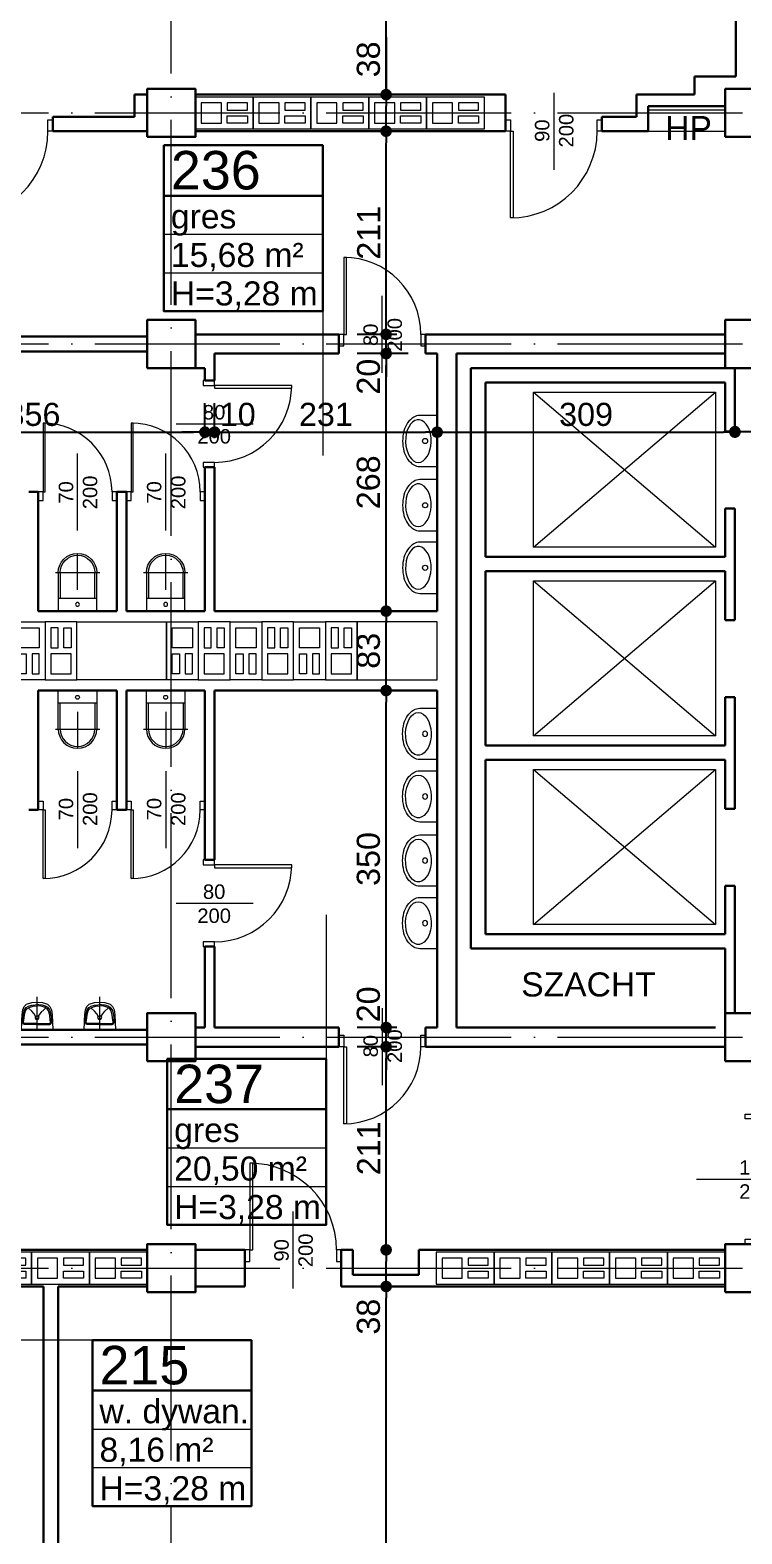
# Model space of a CAD drawing. Header units: millimetres. Extents: x 54 to 8480, y -22812 to 17434.
# Drawn here: x 3286 to 4025, y -3337 to -1775 of the extents above; entities that cross this region are included whole.
import ezdxf

# ---------------------------------------------------------------- set-up
doc = ezdxf.new("R2010")
doc.units = ezdxf.units.MM
doc.linetypes.add('ACAD_ISO04W100', pattern=[30, 24, -3, 0, -3])
doc.linetypes.add('HIDDEN', pattern=[9.525, 6.35, -3.175])
for name, color, linetype, lineweight in [('000_armatura', 7, 'Continuous', 0), ('osie', 132, 'ACAD_ISO04W100', 0), ('PLATFORMA', 7, 'Continuous', 0), ('STOLARKA', 97, 'Continuous', 0), ('tabelki', 151, 'Continuous', 0), ('wymiary', 150, 'Continuous', 0)]:
    doc.layers.add(name, color=color, linetype=linetype, lineweight=lineweight)
doc.layers.add('TABELKI PO UWAGACH', color=5, linetype='Continuous')
doc.styles.get("Standard").update_dxf_attribs({"font": 'arial.ttf'})
doc.dimstyles.new('ISO-25', dxfattribs={"dimtxt": 24, "dimasz": 12, "dimexe": 30, "dimexo": 30, "dimgap": 6, "dimtad": 1, "dimdec": 0, "dimtxsty": 'Standard', "dimblk": 'DOT', "dimcen": 2.5, "dimadec": 0, "dimazin": 0, "dimtfac": 1, "dimtdec": 0, "dimtmove": 0, "dimatfit": 3, "dimldrblk": 'DOT', "dimfxl": 1, "dimarcsym": 0})

# ---------------------------------------------------------------- blocks, each defined once
blk = doc.blocks.new('A$C13771EA7')
at = {"color": 132, "linetype": 'ACAD_ISO04W100', "lineweight": 0, "ltscale": 8}
for p, q in [((1831, -2874), (1831, 166)), ((-169, -754), (4311, -754)), ((-169, -994), (3231, -994)), ((-169, -1714), (3231, -1714)), ((-169, -1954), (4311, -1954))]:
    blk.add_line(p, q, dxfattribs=at)
blk = doc.blocks.new('A$C20DA20AD')
at = {"layer": 'STOLARKA', "lineweight": 0}
blk.add_line((45, -40), (45, 40), dxfattribs=at)
for points in [[(5, 0), (8, 0), (8, 80), (5, 80)], [(0, -12), (5, -12), (5, 0), (0, 0)], [(85, -12), (90, -12), (90, 0), (85, 0)]]:
    blk.add_lwpolyline(points, close=True, dxfattribs=at)
blk.add_arc((5, 0), 80, 0, 90, dxfattribs=at)
at = {"layer": 'STOLARKA', "lineweight": 0, "insert": (25.4, -37.7), "char_height": 15, "width": 74.399, "attachment_point": 1, "rotation": 90}
blk.add_mtext('\\pxqc;80\\P200', dxfattribs=at)
blk = doc.blocks.new('A$C4A7D7A23')
at = {"layer": 'STOLARKA', "lineweight": 0}
blk.add_line((-67.5, 62.5), (-67.5, -62.5), dxfattribs=at)
for points in [[(-130, 12), (-135, 12), (-135, 0), (-130, 0)], [(-127, 0), (-130, 0), (-130, -35), (-127, -35)], [(-5, 0), (-8, 0), (-8, -90), (-5, -90)], [(0, 12), (-5, 12), (-5, 0), (0, 0)]]:
    blk.add_lwpolyline(points, close=True, dxfattribs=at)
for centre, radius, start, end in [((-130, 0), 35, 270, 0), ((-5, 0), 90, 180, 270)]:
    blk.add_arc(centre, radius, start, end, dxfattribs=at)
blk = doc.blocks.new('A$C72E16341')
at = {"layer": 'STOLARKA', "lineweight": 0}
blk.add_line((40.8, -40), (40.8, 40), dxfattribs=at)
for points in [[(5, 0), (7, 0), (7, 71.5), (5, 71.5)], [(0, -9), (5, -9), (5, 0), (0, 0)], [(76.5, -9), (81.5, -9), (81.5, 0), (76.5, 0)]]:
    blk.add_lwpolyline(points, close=True, dxfattribs=at)
blk.add_arc((5, 0), 71.5, 0, 90, dxfattribs=at)
at = {"layer": 'STOLARKA', "lineweight": 0, "insert": (21.2, -37.7), "char_height": 15, "width": 74.399, "attachment_point": 1, "rotation": 90}
blk.add_mtext('\\pxqc;70\\P200', dxfattribs=at)
blk = doc.blocks.new('A$C326D3F87')
at = {"layer": 'STOLARKA', "lineweight": 0}
blk.add_line((50, -40), (50, 40), dxfattribs=at)
for points in [[(5, 0), (8, 0), (8, 90), (5, 90)], [(0, -12), (5, -12), (5, 0), (0, 0)], [(95, -12), (100, -12), (100, 0), (95, 0)]]:
    blk.add_lwpolyline(points, close=True, dxfattribs=at)
blk.add_arc((5, 0), 90, 0, 90, dxfattribs=at)
at = {"layer": 'STOLARKA', "lineweight": 0, "insert": (30.4, -37.7), "char_height": 15, "width": 74.399, "attachment_point": 1, "rotation": 90}
blk.add_mtext('\\pxqc;90\\P200', dxfattribs=at)
blk = doc.blocks.new('A$C1D836454')
at = {"color": 82, "lineweight": 0}
for points in [[(0, -16.5), (60, -16.5), (60, 16.5), (0, 16.5)], [(6, -10.5), (27, -10.5), (27, 10.5), (6, 10.5)], [(33, 3), (54, 3), (54, 10.5), (33, 10.5)], [(33, -3), (54, -3), (54, -10.5), (33, -10.5)]]:
    blk.add_lwpolyline(points, close=True, dxfattribs=at)
blk = doc.blocks.new('_Dot')
at = {"color": 0, "linetype": 'ByBlock', "lineweight": -2}
blk.add_line((-0.5, 0), (-1, 0), dxfattribs=at)
at = {"color": 0, "linetype": 'ByBlock', "lineweight": 0, "const_width": 0.5}
blk.add_lwpolyline([(-0.25, 0, 1), (0.25, 0, 1)], format="xyb", close=True, dxfattribs=at)
blk = doc.blocks.new('*D517')
at = {"layer": 'Defpoints', "color": 0, "linetype": 'Continuous', "lineweight": 0}
for p in [(3655.6, -3080.3), (3675.6, -3080.3), (3675.6, -3775.3)]:
    blk.add_point(p, dxfattribs=at)
at = {"layer": 'wymiary', "color": 0, "linetype": 'Continuous', "lineweight": -2}
for p, q in [((3645.6, -3080.3), (3625.6, -3080.3)), ((3655.6, -3763.3), (3655.6, -3092.3)), ((3645.6, -3775.3), (3625.6, -3775.3))]:
    blk.add_line(p, q, dxfattribs=at)
at = {"layer": 'wymiary', "color": 0, "linetype": 'Continuous', "lineweight": -2, "xscale": 12, "yscale": 12, "zscale": 12}
for p, rotation in [((3655.6, -3080.3), 90), ((3655.6, -3775.3), 270)]:
    blk.add_blockref('_Dot', p, dxfattribs=dict(at, rotation=rotation))
at = {"layer": 'wymiary', "color": 0, "linetype": 'Continuous', "lineweight": 0, "insert": (3637.3, -3427.8), "char_height": 24, "attachment_point": 5, "rotation": 90}
blk.add_mtext('695', dxfattribs=at)
blk = doc.blocks.new('*D516')
at = {"layer": 'Defpoints', "color": 0, "linetype": 'Continuous', "lineweight": 0}
for p in [(3655.6, -3042.3), (3655.6, -3042.3), (3675.6, -3080.3)]:
    blk.add_point(p, dxfattribs=at)
at = {"layer": 'wymiary', "color": 0, "linetype": 'Continuous', "lineweight": -2}
for p, q in [((3655.6, -3068.3), (3655.6, -3054.3)), ((3645.6, -3080.3), (3625.6, -3080.3))]:
    blk.add_line(p, q, dxfattribs=at)
at = {"layer": 'wymiary', "color": 0, "linetype": 'Continuous', "lineweight": -2, "xscale": 12, "yscale": 12, "zscale": 12}
for p, rotation in [((3655.6, -3042.3), 90), ((3655.6, -3080.3), 270)]:
    blk.add_blockref('_Dot', p, dxfattribs=dict(at, rotation=rotation))
at = {"layer": 'wymiary', "color": 0, "linetype": 'Continuous', "lineweight": 0, "insert": (3637.3, -3111.7), "char_height": 24, "attachment_point": 5, "rotation": 90}
blk.add_mtext('38', dxfattribs=at)
blk = doc.blocks.new('*D518')
at = {"layer": 'Defpoints', "color": 0, "linetype": 'Continuous', "lineweight": 0}
for p in [(3655.6, -2831.3), (3696.6, -2831.3), (3655.6, -3042.3)]:
    blk.add_point(p, dxfattribs=at)
at = {"layer": 'wymiary', "color": 0, "linetype": 'Continuous', "lineweight": -2}
for p, q in [((3666.6, -2831.3), (3625.6, -2831.3)), ((3655.6, -3030.3), (3655.6, -2843.3))]:
    blk.add_line(p, q, dxfattribs=at)
at = {"layer": 'wymiary', "color": 0, "linetype": 'Continuous', "lineweight": -2, "xscale": 12, "yscale": 12, "zscale": 12}
for p, rotation in [((3655.6, -2831.3), 90), ((3655.6, -3042.3), 270)]:
    blk.add_blockref('_Dot', p, dxfattribs=dict(at, rotation=rotation))
at = {"layer": 'wymiary', "color": 0, "linetype": 'Continuous', "lineweight": 0, "insert": (3637.5, -2936.8), "char_height": 24, "attachment_point": 5, "rotation": 90}
blk.add_mtext('211', dxfattribs=at)
blk = doc.blocks.new('*D519')
at = {"layer": 'Defpoints', "color": 0, "linetype": 'Continuous', "lineweight": 0}
for p in [(3655.6, -2811.3), (3696.6, -2811.3), (3696.6, -2831.3)]:
    blk.add_point(p, dxfattribs=at)
at = {"layer": 'wymiary', "color": 0, "linetype": 'Continuous', "lineweight": -2}
for p, q in [((3655.6, -2799.3), (3655.6, -2787.3)), ((3666.6, -2811.3), (3625.6, -2811.3)), ((3655.6, -2831.3), (3655.6, -2811.3)), ((3666.6, -2831.3), (3625.6, -2831.3)), ((3655.6, -2843.3), (3655.6, -2855.3))]:
    blk.add_line(p, q, dxfattribs=at)
at = {"layer": 'wymiary', "color": 0, "linetype": 'Continuous', "lineweight": -2, "xscale": 12, "yscale": 12, "zscale": 12}
for p, rotation in [((3655.6, -2811.3), 270), ((3655.6, -2831.3), 90)]:
    blk.add_blockref('_Dot', p, dxfattribs=dict(at, rotation=rotation))
at = {"layer": 'wymiary', "color": 0, "linetype": 'Continuous', "lineweight": 0, "insert": (3637.3, -2787.3), "char_height": 24, "attachment_point": 5, "rotation": 90}
blk.add_mtext('20', dxfattribs=at)
blk = doc.blocks.new('*D520')
at = {"layer": 'Defpoints', "color": 0, "linetype": 'Continuous', "lineweight": 0}
for p in [(3655.6, -2461.3), (3708.6, -2461.3), (3696.6, -2811.3)]:
    blk.add_point(p, dxfattribs=at)
at = {"layer": 'wymiary', "color": 0, "linetype": 'Continuous', "lineweight": -2}
for p, q in [((3678.6, -2461.3), (3625.6, -2461.3)), ((3655.6, -2799.3), (3655.6, -2473.3)), ((3666.6, -2811.3), (3625.6, -2811.3))]:
    blk.add_line(p, q, dxfattribs=at)
at = {"layer": 'wymiary', "color": 0, "linetype": 'Continuous', "lineweight": -2, "xscale": 12, "yscale": 12, "zscale": 12}
for p, rotation in [((3655.6, -2461.3), 90), ((3655.6, -2811.3), 270)]:
    blk.add_blockref('_Dot', p, dxfattribs=dict(at, rotation=rotation))
at = {"layer": 'wymiary', "color": 0, "linetype": 'Continuous', "lineweight": 0, "insert": (3637.3, -2636.3), "char_height": 24, "attachment_point": 5, "rotation": 90}
blk.add_mtext('350', dxfattribs=at)
blk = doc.blocks.new('*D521')
at = {"layer": 'Defpoints', "color": 0, "linetype": 'Continuous', "lineweight": 0}
for p in [(3655.6, -2378.8), (3708.6, -2378.8), (3708.6, -2461.3)]:
    blk.add_point(p, dxfattribs=at)
at = {"layer": 'wymiary', "color": 0, "linetype": 'Continuous', "lineweight": -2}
for p, q in [((3678.6, -2378.8), (3625.6, -2378.8)), ((3655.6, -2449.3), (3655.6, -2390.8)), ((3678.6, -2461.3), (3625.6, -2461.3))]:
    blk.add_line(p, q, dxfattribs=at)
at = {"layer": 'wymiary', "color": 0, "linetype": 'Continuous', "lineweight": -2, "xscale": 12, "yscale": 12, "zscale": 12}
for p, rotation in [((3655.6, -2378.8), 90), ((3655.6, -2461.3), 270)]:
    blk.add_blockref('_Dot', p, dxfattribs=dict(at, rotation=rotation))
at = {"layer": 'wymiary', "color": 0, "linetype": 'Continuous', "lineweight": 0, "insert": (3637.3, -2420), "char_height": 24, "attachment_point": 5, "rotation": 90}
blk.add_mtext('83', dxfattribs=at)
blk = doc.blocks.new('*D522')
at = {"layer": 'Defpoints', "color": 0, "linetype": 'Continuous', "lineweight": 0}
for p in [(3655.6, -2111.3), (3708.6, -2111.3), (3708.6, -2378.8)]:
    blk.add_point(p, dxfattribs=at)
at = {"layer": 'wymiary', "color": 0, "linetype": 'Continuous', "lineweight": -2}
for p, q in [((3678.6, -2111.3), (3625.6, -2111.3)), ((3655.6, -2366.8), (3655.6, -2123.3)), ((3678.6, -2378.8), (3625.6, -2378.8))]:
    blk.add_line(p, q, dxfattribs=at)
at = {"layer": 'wymiary', "color": 0, "linetype": 'Continuous', "lineweight": -2, "xscale": 12, "yscale": 12, "zscale": 12}
for p, rotation in [((3655.6, -2111.3), 90), ((3655.6, -2378.8), 270)]:
    blk.add_blockref('_Dot', p, dxfattribs=dict(at, rotation=rotation))
at = {"layer": 'wymiary', "color": 0, "linetype": 'Continuous', "lineweight": 0, "insert": (3637.3, -2245), "char_height": 24, "attachment_point": 5, "rotation": 90}
blk.add_mtext('268', dxfattribs=at)
blk = doc.blocks.new('*D523')
at = {"layer": 'Defpoints', "color": 0, "linetype": 'Continuous', "lineweight": 0}
for p in [(3655.6, -2091.3), (3696.6, -2091.3), (3708.6, -2111.3)]:
    blk.add_point(p, dxfattribs=at)
at = {"layer": 'wymiary', "color": 0, "linetype": 'Continuous', "lineweight": -2}
for p, q in [((3655.6, -2079.3), (3655.6, -2067.3)), ((3666.6, -2091.3), (3625.6, -2091.3)), ((3655.6, -2111.3), (3655.6, -2091.3)), ((3678.6, -2111.3), (3625.6, -2111.3)), ((3655.6, -2123.3), (3655.6, -2135.3))]:
    blk.add_line(p, q, dxfattribs=at)
at = {"layer": 'wymiary', "color": 0, "linetype": 'Continuous', "lineweight": -2, "xscale": 12, "yscale": 12, "zscale": 12}
for p, rotation in [((3655.6, -2091.3), 270), ((3655.6, -2111.3), 90)]:
    blk.add_blockref('_Dot', p, dxfattribs=dict(at, rotation=rotation))
at = {"layer": 'wymiary', "color": 0, "linetype": 'Continuous', "lineweight": 0, "insert": (3637.3, -2135.3), "char_height": 24, "attachment_point": 5, "rotation": 90}
blk.add_mtext('20', dxfattribs=at)
blk = doc.blocks.new('*D524')
at = {"layer": 'Defpoints', "color": 0, "linetype": 'Continuous', "lineweight": 0}
for p in [(3655.6, -1880.3), (3655.6, -1880.3), (3696.6, -2091.3)]:
    blk.add_point(p, dxfattribs=at)
at = {"layer": 'wymiary', "color": 0, "linetype": 'Continuous', "lineweight": -2}
for p, q in [((3655.6, -2079.3), (3655.6, -1892.3)), ((3666.6, -2091.3), (3625.6, -2091.3))]:
    blk.add_line(p, q, dxfattribs=at)
at = {"layer": 'wymiary', "color": 0, "linetype": 'Continuous', "lineweight": -2, "xscale": 12, "yscale": 12, "zscale": 12}
for p, rotation in [((3655.6, -1880.3), 90), ((3655.6, -2091.3), 270)]:
    blk.add_blockref('_Dot', p, dxfattribs=dict(at, rotation=rotation))
at = {"layer": 'wymiary', "color": 0, "linetype": 'Continuous', "lineweight": 0, "insert": (3637.5, -1985.8), "char_height": 24, "attachment_point": 5, "rotation": 90}
blk.add_mtext('211', dxfattribs=at)
blk = doc.blocks.new('*D525')
at = {"layer": 'Defpoints', "color": 0, "linetype": 'Continuous', "lineweight": 0}
for p in [(3655.6, -1842.3), (3655.6, -1842.3), (3655.6, -1880.3)]:
    blk.add_point(p, dxfattribs=at)
at = {"layer": 'wymiary', "color": 0, "linetype": 'Continuous', "lineweight": -2}
for p, q in [((3655.6, -1782.5), (3655.6, -1842.3)), ((3655.6, -1868.3), (3655.6, -1854.3))]:
    blk.add_line(p, q, dxfattribs=at)
at = {"layer": 'wymiary', "color": 0, "linetype": 'Continuous', "lineweight": -2, "xscale": 12, "yscale": 12, "zscale": 12}
for p, rotation in [((3655.6, -1842.3), 90), ((3655.6, -1880.3), 270)]:
    blk.add_blockref('_Dot', p, dxfattribs=dict(at, rotation=rotation))
at = {"layer": 'wymiary', "color": 0, "linetype": 'Continuous', "lineweight": 0, "insert": (3637.3, -1805.7), "char_height": 24, "attachment_point": 5, "rotation": 90}
blk.add_mtext('38', dxfattribs=at)
blk = doc.blocks.new('*D526')
at = {"layer": 'Defpoints', "color": 0, "linetype": 'Continuous', "lineweight": 0}
for p in [(3655.6, -1147.3), (3675.6, -1147.3), (3655.6, -1842.3)]:
    blk.add_point(p, dxfattribs=at)
at = {"layer": 'wymiary', "color": 0, "linetype": 'Continuous', "lineweight": -2}
for p, q in [((3645.6, -1147.3), (3625.6, -1147.3)), ((3655.6, -1830.3), (3655.6, -1159.3))]:
    blk.add_line(p, q, dxfattribs=at)
at = {"layer": 'wymiary', "color": 0, "linetype": 'Continuous', "lineweight": -2, "xscale": 12, "yscale": 12, "zscale": 12}
for p, rotation in [((3655.6, -1147.3), 90), ((3655.6, -1842.3), 270)]:
    blk.add_blockref('_Dot', p, dxfattribs=dict(at, rotation=rotation))
at = {"layer": 'wymiary', "color": 0, "linetype": 'Continuous', "lineweight": 0, "insert": (3637.3, -1494.8), "char_height": 24, "attachment_point": 5, "rotation": 90}
blk.add_mtext('695', dxfattribs=at)
blk = doc.blocks.new('*D598')
at = {"layer": 'Defpoints', "color": 0, "linetype": 'Continuous', "lineweight": 0}
for p in [(3111.6, -2192.9), (3467.6, -2192.9), (3467.6, -2229.3)]:
    blk.add_point(p, dxfattribs=at)
at = {"layer": 'wymiary', "color": 0, "linetype": 'Continuous', "lineweight": -2}
for p, q in [((3467.6, -2199.3), (3467.6, -2162.9)), ((3123.6, -2192.9), (3455.6, -2192.9))]:
    blk.add_line(p, q, dxfattribs=at)
at = {"layer": 'wymiary', "color": 0, "linetype": 'Continuous', "lineweight": -2, "xscale": 12, "yscale": 12, "zscale": 12, "rotation": 180}
blk.add_blockref('_Dot', (3111.6, -2192.9), dxfattribs=at)
at = {"layer": 'wymiary', "color": 0, "linetype": 'Continuous', "lineweight": -2, "xscale": 12, "yscale": 12, "zscale": 12}
blk.add_blockref('_Dot', (3467.6, -2192.9), dxfattribs=at)
at = {"layer": 'wymiary', "color": 0, "linetype": 'Continuous', "lineweight": 0, "insert": (3289.6, -2174.6), "char_height": 24, "attachment_point": 5}
blk.add_mtext('356', dxfattribs=at)
blk = doc.blocks.new('*D599')
at = {"layer": 'Defpoints', "color": 0, "linetype": 'Continuous', "lineweight": 0}
for p in [(3477.6, -2192.9), (3467.6, -2229.3), (3477.6, -2229.3)]:
    blk.add_point(p, dxfattribs=at)
at = {"layer": 'wymiary', "color": 0, "linetype": 'Continuous', "lineweight": -2}
for p, q in [((3467.6, -2199.3), (3467.6, -2162.9)), ((3477.6, -2199.3), (3477.6, -2162.9)), ((3455.6, -2192.9), (3443.6, -2192.9)), ((3467.6, -2192.9), (3477.6, -2192.9)), ((3489.6, -2192.9), (3501.6, -2192.9))]:
    blk.add_line(p, q, dxfattribs=at)
at = {"layer": 'wymiary', "color": 0, "linetype": 'Continuous', "lineweight": -2, "xscale": 12, "yscale": 12, "zscale": 12}
blk.add_blockref('_Dot', (3467.6, -2192.9), dxfattribs=at)
at = {"layer": 'wymiary', "color": 0, "linetype": 'Continuous', "lineweight": -2, "xscale": 12, "yscale": 12, "zscale": 12, "rotation": 180}
blk.add_blockref('_Dot', (3477.6, -2192.9), dxfattribs=at)
at = {"layer": 'wymiary', "color": 0, "linetype": 'Continuous', "lineweight": 0, "insert": (3501.6, -2174.6), "char_height": 24, "attachment_point": 5}
blk.add_mtext('10', dxfattribs=at)
blk = doc.blocks.new('*D600')
at = {"layer": 'Defpoints', "color": 0, "linetype": 'Continuous', "lineweight": 0}
for p in [(3708.6, -2192.9), (3708.6, -2192.9), (3477.6, -2229.3)]:
    blk.add_point(p, dxfattribs=at)
at = {"layer": 'wymiary', "color": 0, "linetype": 'Continuous', "lineweight": -2}
for p, q in [((3477.6, -2199.3), (3477.6, -2162.9)), ((3489.6, -2192.9), (3696.6, -2192.9))]:
    blk.add_line(p, q, dxfattribs=at)
at = {"layer": 'wymiary', "color": 0, "linetype": 'Continuous', "lineweight": -2, "xscale": 12, "yscale": 12, "zscale": 12, "rotation": 180}
blk.add_blockref('_Dot', (3477.6, -2192.9), dxfattribs=at)
at = {"layer": 'wymiary', "color": 0, "linetype": 'Continuous', "lineweight": -2, "xscale": 12, "yscale": 12, "zscale": 12}
blk.add_blockref('_Dot', (3708.6, -2192.9), dxfattribs=at)
at = {"layer": 'wymiary', "color": 0, "linetype": 'Continuous', "lineweight": 0, "insert": (3593.1, -2174.6), "char_height": 24, "attachment_point": 5}
blk.add_mtext('231', dxfattribs=at)
blk = doc.blocks.new('*D601')
at = {"layer": 'Defpoints', "color": 0, "linetype": 'Continuous', "lineweight": 0}
for p in [(3708.6, -2192.9), (4017.6, -2192.9), (4017.6, -2192.9)]:
    blk.add_point(p, dxfattribs=at)
at = {"layer": 'wymiary', "color": 0, "linetype": 'Continuous', "lineweight": -2}
blk.add_line((3720.6, -2192.9), (4005.6, -2192.9), dxfattribs=at)
at = {"layer": 'wymiary', "color": 0, "linetype": 'Continuous', "lineweight": -2, "xscale": 12, "yscale": 12, "zscale": 12, "rotation": 180}
blk.add_blockref('_Dot', (3708.6, -2192.9), dxfattribs=at)
at = {"layer": 'wymiary', "color": 0, "linetype": 'Continuous', "lineweight": -2, "xscale": 12, "yscale": 12, "zscale": 12}
blk.add_blockref('_Dot', (4017.6, -2192.9), dxfattribs=at)
at = {"layer": 'wymiary', "color": 0, "linetype": 'Continuous', "lineweight": 0, "insert": (3863.1, -2174.6), "char_height": 24, "attachment_point": 5}
blk.add_mtext('309', dxfattribs=at)
blk = doc.blocks.new('*D630')
at = {"layer": 'Defpoints', "color": 0, "linetype": 'Continuous', "lineweight": 0}
for p in [(4017.6, -2192.3), (5087.6, -2192.3), (5087.6, -2192.3)]:
    blk.add_point(p, dxfattribs=at)
at = {"layer": 'wymiary', "color": 0, "linetype": 'Continuous', "lineweight": -2}
blk.add_line((4029.6, -2192.3), (5075.6, -2192.3), dxfattribs=at)
at = {"layer": 'wymiary', "color": 0, "linetype": 'Continuous', "lineweight": -2, "xscale": 12, "yscale": 12, "zscale": 12, "rotation": 180}
blk.add_blockref('_Dot', (4017.6, -2192.3), dxfattribs=at)
at = {"layer": 'wymiary', "color": 0, "linetype": 'Continuous', "lineweight": -2, "xscale": 12, "yscale": 12, "zscale": 12}
blk.add_blockref('_Dot', (5087.6, -2192.3), dxfattribs=at)
at = {"layer": 'wymiary', "color": 0, "linetype": 'Continuous', "lineweight": 0, "insert": (4552.6, -2174), "char_height": 24, "attachment_point": 5}
blk.add_mtext('1070', dxfattribs=at)
blk = doc.blocks.new('A$C098B3351')
for p, q in [((0.009, 0.189), (0.005, 0.162)), ((0.014, 0.211), (0.009, 0.189)), ((0.018, 0.221), (0.014, 0.211)), ((0.014, 0.211), (0.014, 0.188)), ((0.014, 0.188), (0.014, 0.157)), ((0.014, 0.157), (0.021, 0.118)), ((0.023, 0.227), (0.018, 0.221)), ((0.032, 0.23), (0.023, 0.227)), ((0.026, 0.217), (0.023, 0.207)), ((0.023, 0.207), (0.026, 0.187)), ((0.032, 0.221), (0.026, 0.217)), ((0.026, 0.187), (0.032, 0.134)), ((0.163, 0.23), (0.032, 0.23)), ((0.163, 0.221), (0.032, 0.221)), ((0.163, 0.23), (0.293, 0.23)), ((0.163, 0.221), (0.293, 0.221)), ((0.293, 0.23), (0.302, 0.227)), ((0.293, 0.221), (0.299, 0.217)), ((0.299, 0.187), (0.293, 0.134)), ((0.299, 0.217), (0.302, 0.207)), ((0.302, 0.207), (0.299, 0.187)), ((0.302, 0.227), (0.307, 0.221)), ((0.311, 0.157), (0.304, 0.118)), ((0.307, 0.221), (0.311, 0.211)), ((0.311, 0.211), (0.311, 0.188)), ((0.311, 0.211), (0.316, 0.189)), ((0.311, 0.188), (0.311, 0.157)), ((0.316, 0.189), (0.32, 0.162)), ((0.021, 0.118), (0.031, 0.078)), ((0.031, 0.078), (0.049, 0.055)), ((0.032, 0.134), (0.043, 0.089)), ((0.043, 0.089), (0.057, 0.068)), ((0.049, 0.055), (0.074, 0.04)), ((0.057, 0.068), (0.079, 0.053)), ((0.108, 0.093), (0.071, 0.059)), ((0.074, 0.04), (0.107, 0.03)), ((0.079, 0.053), (0.12, 0.04)), ((0.107, 0.03), (0.144, 0.025)), ((0.131, 0.12), (0.109, 0.094)), ((0.12, 0.04), (0.163, 0.038)), ((0.147, 0.144), (0.131, 0.12)), ((0.144, 0.025), (0.163, 0.024)), ((0.147, 0.144), (0.163, 0.144)), ((0.178, 0.144), (0.163, 0.144)), ((0.205, 0.04), (0.163, 0.038)), ((0.181, 0.025), (0.163, 0.024)), ((0.178, 0.144), (0.194, 0.12)), ((0.218, 0.03), (0.181, 0.025)), ((0.194, 0.12), (0.216, 0.094)), ((0.246, 0.053), (0.205, 0.04)), ((0.217, 0.093), (0.254, 0.059)), ((0.251, 0.04), (0.218, 0.03)), ((0.268, 0.068), (0.246, 0.053)), ((0.276, 0.055), (0.251, 0.04)), ((0.282, 0.089), (0.268, 0.068)), ((0.294, 0.078), (0.276, 0.055)), ((0.293, 0.134), (0.282, 0.089)), ((0.304, 0.118), (0.294, 0.078))]:
    blk.add_line(p, q)
at = {"linetype": 'HIDDEN'}
blk.add_line((0.163, 0.285), (0.163, -0.056), dxfattribs=at)
blk.add_lwpolyline([(0, 0.285), (0.325, 0.285), (0.322, 0.207), (0.318, 0.129), (0.311, 0.079), (0.296, 0.045), (0.271, 0.02), (0.217, 0.003), (0.163, 0), (0.108, 0.003), (0.054, 0.02), (0.029, 0.045), (0.014, 0.079), (0.007, 0.129), (0.003, 0.207)], close=True)
for start, end in [(90, 222.641), (317.359, 90), (317.359, 90)]:
    blk.add_arc((0.163, 0.158), 0.0214, start, end)
blk = doc.blocks.new('wc_1')
for p, q in [((20, 22), (20, 60)), ((43, 40), (-3, 40))]:
    blk.add_line(p, q)
for points in [[(40, 40), (40, 0), (0, 0), (0, 40)], [(2, 13), (2, 40)], [(38, 40), (38, 13)]]:
    blk.add_lwpolyline(points)
blk.add_lwpolyline([(0, 0), (0, 13), (40, 13), (40, 0)], close=True)
blk.add_circle((20, 7), 2)
for radius in [20, 18]:
    blk.add_arc((20, 40), radius, 0, 180)
blk = doc.blocks.new('A$C4F134952')
for p, q in [((0, 26.6), (-18, 26.6)), ((0, -26.6), (0, 26.6)), ((-18, -26.6), (0, -26.6))]:
    blk.add_line(p, q)
blk.add_lwpolyline([(-18, 26.6, 0.138474), (-24.4, 24.8, 0.107069), (-30.7, 18.8, 0.080452), (-34.5, 10.6, 0.068264), (-35.9, 0, 0.068264), (-34.5, -10.6, 0.080452), (-30.7, -18.8, 0.107069), (-24.4, -24.8, 0.138474), (-18, -26.6, 0.138474)], format="xyb")
at = {"flags": 128}
blk.add_lwpolyline([(-19.5, -22.2), (-17, -21.8), (-14.6, -20.6), (-12.4, -18.6), (-10.4, -16), (-8.8, -12.9), (-7.5, -9.2), (-6.7, -5.2), (-6.3, -1), (-6.4, 3.2), (-7, 7.3), (-8.1, 11.1), (-9.5, 14.5), (-11.4, 17.4), (-13.5, 19.7), (-15.8, 21.3), (-18.3, 22.1), (-20.8, 22.1), (-23.3, 21.3), (-25.6, 19.7), (-27.7, 17.4), (-29.6, 14.5), (-31, 11.1), (-32.1, 7.3), (-32.7, 3.2), (-32.8, -1), (-32.4, -5.2), (-31.6, -9.2), (-30.3, -12.9), (-28.7, -16), (-26.7, -18.6), (-24.5, -20.6), (-22.1, -21.8)], close=True, dxfattribs=at)
blk.add_circle((-12.6, 0), 2.66)

msp = doc.modelspace()

# ---------------------------------------------------------------- linework, layer by layer
at = {"lineweight": 30}
for p, q in [((4018.6, -1823.3), (4018.6, -1166.3)), ((3975.6, -1842.3), (3975.6, -1823.3)), ((4018.6, -1823.3), (3975.6, -1823.3)), ((3394.6, -1842.3), (3407.6, -1842.3)), ((3394.6, -1865.3), (3394.6, -1842.3)), ((3779.6, -1842.3), (3457.6, -1842.3)), ((3779.6, -1880.3), (3779.6, -1842.3)), ((3915.6, -1842.3), (3915.6, -1865.3)), ((3975.6, -1842.3), (3915.6, -1842.3)), ((3927.6, -1854.3), (3927.6, -1880.3)), ((4007.6, -1854.3), (3927.6, -1854.3)), ((3309.6, -1880.3), (3309.6, -1865.3)), ((3309.6, -1865.3), (3394.6, -1865.3)), ((3879.6, -1880.3), (3879.6, -1865.3)), ((3915.6, -1865.3), (3879.6, -1865.3)), ((3309.6, -1880.3), (3407.6, -1880.3)), ((3779.6, -1880.3), (3457.6, -1880.3)), ((3927.6, -1880.3), (3879.6, -1880.3)), ((3915.6, -1880.3), (3927.6, -1880.3)), ((3457.6, -2091.3), (3606.6, -2091.3)), ((3606.6, -2091.3), (3606.6, -2111.3)), ((3696.6, -2091.3), (4007.6, -2091.3)), ((3696.6, -2091.3), (3696.6, -2111.3)), ((3046.6, -2093.6), (3407.6, -2093.6)), ((3111.6, -2109), (3407.6, -2109)), ((3477.6, -2111.3), (3606.6, -2111.3)), ((3477.6, -2111.3), (3477.6, -2139.3)), ((3696.6, -2111.3), (3708.6, -2111.3)), ((3708.6, -2111.3), (3708.6, -2378.8)), ((3728.6, -2111.3), (3728.6, -2811.3)), ((3728.6, -2111.3), (4007.6, -2111.3)), ((3457.6, -2126.3), (3467.6, -2126.3)), ((3467.6, -2126.3), (3467.6, -2139.3)), ((3467.6, -2139.3), (3477.6, -2139.3)), ((3743.6, -2126.3), (3743.6, -2729.3)), ((3743.6, -2126.3), (4007.6, -2126.3)), ((4017.6, -2192.3), (4017.6, -2126.3)), ((3758.6, -2141.3), (3758.6, -2322.3)), ((3758.6, -2141.3), (4007.6, -2141.3)), ((4007.6, -2192.3), (4007.6, -2141.3)), ((4017.6, -2192.3), (4007.6, -2192.3)), ((3467.6, -2229.3), (3477.6, -2229.3)), ((3467.6, -2229.3), (3467.6, -2378.8)), ((3477.6, -2229.3), (3477.6, -2378.8)), ((3284.6, -2255), (3294.6, -2255)), ((3294.6, -2255), (3294.6, -2378.8)), ((3376.1, -2255), (3386.1, -2255)), ((3376.1, -2255), (3376.1, -2378.8)), ((3386.1, -2255), (3386.1, -2378.8)), ((4007.6, -2322.3), (4007.6, -2272.3)), ((4017.6, -2272.3), (4007.6, -2272.3)), ((4017.6, -2388.3), (4017.6, -2272.3)), ((3758.6, -2322.3), (4007.6, -2322.3)), ((3758.6, -2337.3), (3758.6, -2518.3)), ((3758.6, -2337.3), (4007.6, -2337.3)), ((4007.6, -2388.3), (4007.6, -2337.3)), ((3294.6, -2378.8), (3376.1, -2378.8)), ((3386.1, -2378.8), (3467.6, -2378.8)), ((3477.6, -2378.8), (3708.6, -2378.8)), ((4017.6, -2388.3), (4007.6, -2388.3)), ((3294.6, -2461.3), (3376.1, -2461.3)), ((3294.6, -2585.1), (3294.6, -2461.3)), ((3376.1, -2585.1), (3376.1, -2461.3)), ((3386.1, -2461.3), (3467.6, -2461.3)), ((3386.1, -2585.1), (3386.1, -2461.3)), ((3467.6, -2637.3), (3467.6, -2461.3)), ((3477.6, -2461.3), (3708.6, -2461.3)), ((3477.6, -2637.3), (3477.6, -2461.3)), ((3708.6, -2461.3), (3708.6, -2811.3)), ((4007.6, -2518.3), (4007.6, -2468.3)), ((4017.6, -2468.3), (4007.6, -2468.3)), ((4017.6, -2584.3), (4017.6, -2468.3)), ((3758.6, -2518.3), (4007.6, -2518.3)), ((3758.6, -2533.3), (3758.6, -2714.3)), ((3758.6, -2533.3), (4007.6, -2533.3)), ((4007.6, -2584.3), (4007.6, -2533.3)), ((3284.6, -2585.1), (3294.6, -2585.1)), ((3376.1, -2585.1), (3386.1, -2585.1)), ((4017.6, -2584.3), (4007.6, -2584.3)), ((3467.6, -2637.3), (3477.6, -2637.3)), ((4007.6, -2714.3), (4007.6, -2664.3)), ((4017.6, -2664.3), (4007.6, -2664.3)), ((4017.6, -2796.3), (4017.6, -2664.3)), ((3758.6, -2714.3), (4007.6, -2714.3)), ((3467.6, -2727.3), (3477.6, -2727.3)), ((3467.6, -2811.3), (3467.6, -2727.3)), ((3477.6, -2811.3), (3477.6, -2727.3)), ((3743.6, -2729.3), (4007.6, -2729.3)), ((4007.6, -2796.3), (4007.6, -2729.3)), ((3457.6, -2811.3), (3467.6, -2811.3)), ((3477.6, -2811.3), (3606.6, -2811.3)), ((3606.6, -2831.3), (3606.6, -2811.3)), ((3696.6, -2811.3), (3708.6, -2811.3)), ((3696.6, -2831.3), (3696.6, -2811.3)), ((3728.6, -2811.3), (3997.6, -2811.3)), ((3111.6, -2813.6), (3407.6, -2813.6)), ((3061.6, -2829), (3407.6, -2829)), ((3457.6, -2831.3), (3606.6, -2831.3)), ((3696.6, -2831.3), (4007.6, -2831.3)), ((3027.1, -3042.3), (3407.6, -3042.3)), ((3457.6, -3042.3), (3509.1, -3042.3)), ((3509.1, -3080.3), (3509.1, -3042.3)), ((3609.1, -3080.3), (3609.1, -3042.3)), ((3621.1, -3042.3), (3609.1, -3042.3)), ((4007.6, -3042.3), (3689.5, -3042.3)), ((3689.5, -3068.3), (3621.1, -3068.3)), ((3083.1, -3080.3), (3300.1, -3080.3)), ((3315.1, -3080.3), (3407.6, -3080.3)), ((3457.6, -3080.3), (3509.1, -3080.3)), ((4007.6, -3080.3), (3609.1, -3080.3))]:
    msp.add_line(p, q, dxfattribs=at)
at = {"lineweight": 0}
for p, q in [((3808.6, -2151.3), (3997.6, -2312.3)), ((3808.6, -2312.3), (3997.6, -2151.3)), ((3808.6, -2347.3), (3997.6, -2508.3)), ((3808.6, -2508.3), (3997.6, -2347.3)), ((3808.6, -2543.3), (3997.6, -2704.3)), ((3808.6, -2704.3), (3997.6, -2543.3))]:
    msp.add_line(p, q, dxfattribs=at)
at = {"color": 7, "lineweight": 30}
for p, q in [((3621.1, -3042.3), (3621.1, -3068.3)), ((3689.5, -3042.3), (3689.5, -3068.3)), ((3300.1, -3471.3), (3300.1, -3080.3)), ((3315.1, -3456.3), (3315.1, -3080.3))]:
    msp.add_line(p, q, dxfattribs=at)
at = {"lineweight": 30}
for points in [[(3407.6, -1886.3), (3457.6, -1886.3), (3457.6, -1836.3), (3407.6, -1836.3)], [(4007.6, -1886.3), (4057.6, -1886.3), (4057.6, -1836.3), (4007.6, -1836.3)], [(3407.6, -2126.3), (3457.6, -2126.3), (3457.6, -2076.3), (3407.6, -2076.3)], [(4007.6, -2126.3), (4057.6, -2126.3), (4057.6, -2076.3), (4007.6, -2076.3)], [(3407.6, -2846.3), (3457.6, -2846.3), (3457.6, -2796.3), (3407.6, -2796.3)], [(4007.6, -2846.3), (4057.6, -2846.3), (4057.6, -2796.3), (4007.6, -2796.3)], [(3407.6, -3086.3), (3457.6, -3086.3), (3457.6, -3036.3), (3407.6, -3036.3)], [(4007.6, -3086.3), (4057.6, -3086.3), (4057.6, -3036.3), (4007.6, -3036.3)]]:
    msp.add_lwpolyline(points, close=True, dxfattribs=at)
at = {"lineweight": 0}
for points in [[(3808.6, -2151.3), (3997.6, -2151.3), (3997.6, -2312.3), (3808.6, -2312.3)], [(3808.6, -2347.3), (3997.6, -2347.3), (3997.6, -2508.3), (3808.6, -2508.3)], [(3808.6, -2543.3), (3997.6, -2543.3), (3997.6, -2704.3), (3808.6, -2704.3)]]:
    msp.add_lwpolyline(points, close=True, dxfattribs=at)
at = {"color": 82, "lineweight": 0}
for points in [[(3334.6, -2390), (3427.6, -2390), (3427.6, -2450), (3334.6, -2450)], [(3625.6, -2450), (3708.6, -2450), (3708.6, -2390), (3625.6, -2390)]]:
    msp.add_lwpolyline(points, close=True, dxfattribs=at)
at = {"layer": 'PLATFORMA', "color": 1, "linetype": 'Continuous', "lineweight": 0}
msp.add_lwpolyline([(4007.6, -1880.3), (4007.6, -1858.3), (3927.6, -1858.3), (3927.6, -1880.3)], close=True, dxfattribs=at)
at = {"layer": 'STOLARKA', "lineweight": 0}
for p, q in [((3829.6, -1840.3), (3829.6, -1920.3)), ((3335.3, -2545.1), (3335.3, -2625.1)), ((3426.8, -2545.1), (3426.8, -2625.1)), ((3651.6, -2791.3), (3651.6, -2871.3))]:
    msp.add_line(p, q, dxfattribs=at)
for points in [[(3304.6, -1868.3), (3309.6, -1868.3), (3309.6, -1880.3), (3304.6, -1880.3)], [(3779.6, -1868.3), (3784.6, -1868.3), (3784.6, -1880.3), (3779.6, -1880.3)], [(3874.6, -1868.3), (3879.6, -1868.3), (3879.6, -1880.3), (3874.6, -1880.3)], [(3784.6, -1880.3), (3787.6, -1880.3), (3787.6, -1970.3), (3784.6, -1970.3)], [(3294.6, -2576.1), (3299.6, -2576.1), (3299.6, -2585.1), (3294.6, -2585.1)], [(3371.1, -2576.1), (3376.1, -2576.1), (3376.1, -2585.1), (3371.1, -2585.1)], [(3386.1, -2576.1), (3391.1, -2576.1), (3391.1, -2585.1), (3386.1, -2585.1)], [(3462.6, -2576.1), (3467.6, -2576.1), (3467.6, -2585.1), (3462.6, -2585.1)], [(3299.6, -2585.1), (3301.6, -2585.1), (3301.6, -2656.6), (3299.6, -2656.6)], [(3391.1, -2585.1), (3393.1, -2585.1), (3393.1, -2656.6), (3391.1, -2656.6)], [(3606.6, -2819.3), (3611.6, -2819.3), (3611.6, -2831.3), (3606.6, -2831.3)], [(3691.6, -2819.3), (3696.6, -2819.3), (3696.6, -2831.3), (3691.6, -2831.3)], [(3611.6, -2831.3), (3614.6, -2831.3), (3614.6, -2911.3), (3611.6, -2911.3)]]:
    msp.add_lwpolyline(points, close=True, dxfattribs=at)
for centre, radius in [((3214.6, -1880.3), 90), ((3784.6, -1880.3), 90), ((3299.6, -2585.1), 71.5), ((3391.1, -2585.1), 71.5), ((3611.6, -2831.3), 80)]:
    msp.add_arc(centre, radius, 270, 0, dxfattribs=at)
at = {"layer": 'TABELKI PO UWAGACH', "color": 30, "linetype": 'Continuous', "lineweight": 30}
for p, q in [((3425, -1947.3), (3589.9, -1947.3)), ((3428.4, -2896.3), (3593.3, -2896.3)), ((3350.9, -3188.4), (3515.8, -3188.4))]:
    msp.add_line(p, q, dxfattribs=at)
at = {"layer": 'TABELKI PO UWAGACH', "color": 30, "linetype": 'Continuous', "lineweight": 0}
for p, q in [((3425, -1987.3), (3589.9, -1987.3)), ((3425, -2027.3), (3589.9, -2027.3)), ((3589.9, -2067.3), (3589.9, -2217.1)), ((3593.3, -2694.2), (3593.3, -2844)), ((3428.4, -2936.3), (3593.3, -2936.3)), ((3428.4, -2976.3), (3593.3, -2976.3)), ((3350.9, -3136.1), (3201.1, -3136.1)), ((3350.9, -3228.4), (3515.8, -3228.4)), ((3350.9, -3268.4), (3515.8, -3268.4))]:
    msp.add_line(p, q, dxfattribs=at)
at = {"layer": 'TABELKI PO UWAGACH', "color": 30, "linetype": 'Continuous', "lineweight": 30}
for points in [[(3425, -1894.9), (3589.9, -1894.9), (3589.9, -2067.3), (3425, -2067.3)], [(3428.4, -2844), (3593.3, -2844), (3593.3, -3016.3), (3428.4, -3016.3)], [(3350.9, -3136.1), (3515.8, -3136.1), (3515.8, -3308.4), (3350.9, -3308.4)]]:
    msp.add_lwpolyline(points, close=True, dxfattribs=at)

# ---------------------------------------------------------------- block references
at = {"color": 7, "lineweight": 30}
for p in [(3457.6, -1861.3), (3517.6, -1861.3), (3577.6, -1861.3), (3637.6, -1861.3), (3697.6, -1861.3), (3227.6, -3061.3), (3287.6, -3061.3), (3347.6, -3061.3), (3707.6, -3061.3), (3767.6, -3061.3), (3827.6, -3061.3), (3887.6, -3061.3), (3947.6, -3061.3)]:
    msp.add_blockref('A$C1D836454', p, dxfattribs=at)
at = {"lineweight": 30}
for p in [(3294.6, -2255), (3386.1, -2255)]:
    msp.add_blockref('A$C72E16341', p, dxfattribs=at)
at = {"color": 7, "lineweight": 30, "xscale": -1, "rotation": 90}
for p in [(3285.1, -2390), (3444.1, -2390), (3510.1, -2390), (3576.1, -2390)]:
    msp.add_blockref('A$C1D836454', p, dxfattribs=at)
at = {"color": 7, "lineweight": 30, "rotation": 90}
for p in [(3318.1, -2450), (3477.1, -2450), (3543.1, -2450), (3609.1, -2450)]:
    msp.add_blockref('A$C1D836454', p, dxfattribs=at)
at = {"lineweight": 30, "xscale": -1, "rotation": 90}
msp.add_blockref('A$C4A7D7A23', (4040.1, -3036.3), dxfattribs=at)
at = {"layer": '000_armatura'}
for p in [(3708.6, -2202.1), (3708.6, -2268.8), (3708.6, -2333.8)]:
    msp.add_blockref('A$C4F134952', p, dxfattribs=at)
at = {"layer": '000_armatura', "xscale": -1}
for p in [(3355.3, -2378.8), (3446.8, -2378.8)]:
    msp.add_blockref('wc_1', p, dxfattribs=at)
at = {"layer": '000_armatura', "rotation": 180}
for p in [(3355.3, -2461.3), (3446.8, -2461.3)]:
    msp.add_blockref('wc_1', p, dxfattribs=at)
at = {"layer": '000_armatura', "xscale": -1, "rotation": 180}
for p in [(3708.6, -2506.3), (3708.6, -2571.3), (3708.6, -2637.9), (3708.6, -2702.9)]:
    msp.add_blockref('A$C4F134952', p, dxfattribs=at)
at = {"layer": '000_armatura', "xscale": 100, "yscale": 100, "zscale": 100, "rotation": 180}
for p in [(3309.6, -2785.1), (3374.6, -2785.1)]:
    msp.add_blockref('A$C098B3351', p, dxfattribs=at)
at = {"layer": 'osie', "lineweight": 30}
msp.add_blockref('A$C13771EA7', (1601.6, -1107.3), dxfattribs=at)
at = {"layer": 'STOLARKA', "lineweight": 30}
for name, p in [('A$C20DA20AD', (3606.6, -2091.3)), ('A$C326D3F87', (3509.1, -3042.3))]:
    msp.add_blockref(name, p, dxfattribs=at)
at = {"layer": 'STOLARKA', "lineweight": 30, "rotation": 270}
for p in [(3477.6, -2139.3), (3477.6, -2637.3)]:
    msp.add_blockref('A$C20DA20AD', p, dxfattribs=at)

# ---------------------------------------------------------------- texts
at = {"layer": 'STOLARKA', "lineweight": 0, "char_height": 15, "width": 74.399, "attachment_point": 3, "rotation": 90}
for s, insert in [('\\pxqc;90\\P200', (3810, -1842.5)), ('\\pxqc;70\\P200', (3315.8, -2547.3)), ('\\pxqc;70\\P200', (3407.3, -2547.3)), ('\\pxqc;80\\P200', (3632, -2793.5))]:
    msp.add_mtext(s, dxfattribs=dict(at, insert=insert))
at = {"layer": 'STOLARKA', "lineweight": 0, "insert": (4002.3, -2949.2), "char_height": 15, "width": 74.399, "attachment_point": 1}
msp.add_mtext('\\pxqc;130\\P200', dxfattribs=at)
at = {"layer": 'tabelki', "color": 5, "linetype": 'Continuous', "lineweight": 0, "attachment_point": 1}
for s, insert, char_height, width in [('\\pxql;{\\C1;HP}', (3945.2, -1864.5), 25, 194.396), ('\\pxql;236', (3432.2, -1900.8), 40, 47.056), ('\\pxql;gres', (3432.2, -1956.3), 25, 194.396), ('\\pxql;15,68 m²', (3432.2, -1996.3), 25, 160.906), ('\\pxql;H=3,28 m', (3432.2, -2036.3), 25, 182.523), ('\\pxqc;SZACHT', (3842.1, -2754.1), 25, 47.056), ('\\pxql;237', (3435.6, -2849.9), 40, 47.056), ('\\pxql;gres', (3435.6, -2905.3), 25, 194.396), ('\\pxql;20,50 m²', (3435.6, -2945.3), 25, 160.906), ('\\pxql;H=3,28 m', (3435.6, -2985.3), 25, 182.523), ('\\pxql;215', (3358.1, -3142), 40, 47.056), ('\\pxql;w. dywan.', (3358.1, -3197.4), 25, 194.396), ('\\pxql;8,16 m²', (3358.1, -3237.4), 25, 160.906), ('\\pxql;H=3,28 m', (3358.1, -3277.4), 25, 182.523)]:
    msp.add_mtext(s, dxfattribs=dict(at, insert=insert, char_height=char_height, width=width))

# ---------------------------------------------------------------- dimensions: what is measured, and where the dimension line sits
at = {"layer": 'wymiary', "linetype": 'Continuous', "lineweight": 0}
for base, p1, p2, picture, middle in [((3655.6, -1147.3), (3655.6, -1842.3), (3675.6, -1147.3), '*D526', (3637.3, -1494.8)), ((3655.6, -1880.3), (3696.6, -2091.3), (3655.6, -1880.3), '*D524', (3637.5, -1985.8)), ((3655.5958524, -2111.2781943), (3708.5896651, -2378.7781943), (3708.5896651, -2111.2781943), '*D522', (3637.3421007, -2245.0281943)), ((3655.5958524, -2378.7781943), (3708.5896651, -2461.2781943), (3708.5896651, -2378.7781943), '*D521', (3637.3339152, -2420.0281943)), ((3655.6, -2461.3), (3696.6, -2811.3), (3708.6, -2461.3), '*D520', (3637.3, -2636.3)), ((3655.6, -2831.3), (3655.6, -3042.3), (3696.6, -2831.3), '*D518', (3637.5, -2936.8))]:
    dim = msp.add_linear_dim(base=base, p1=p1, p2=p2, angle=90, dimstyle='ISO-25', override={"dimtmove": 1}, dxfattribs=at)
    dim.commit()
    dim.dimension.update_dxf_attribs({"geometry": picture, "text_midpoint": middle})
for base, p1, p2, picture, middle in [((3655.6, -1842.3), (3655.6, -1880.3), (3655.6, -1842.3), '*D525', (3655.6, -1805.7)), ((3655.6, -2091.3), (3708.6, -2111.3), (3696.6, -2091.3), '*D523', (3655.6, -2135.3)), ((3655.6, -2811.3), (3696.6, -2831.3), (3696.6, -2811.3), '*D519', (3655.6, -2787.3)), ((3655.6, -3042.3), (3675.6, -3080.3), (3655.6, -3042.3), '*D516', (3655.6, -3111.7))]:
    dim = msp.add_linear_dim(base=base, p1=p1, p2=p2, angle=90, dimstyle='ISO-25', override={"dimtmove": 1}, dxfattribs=at)
    dim.commit()
    dim.dimension.update_dxf_attribs({"geometry": picture, "text_midpoint": middle, "dimtype": 160})
for base, p1, p2, picture, middle in [((3467.6, -2192.9), (3111.6, -2192.9), (3467.6, -2229.3), '*D598', (3289.6, -2174.6)), ((3708.6, -2192.9), (3477.6, -2229.3), (3708.6, -2192.9), '*D600', (3593.1, -2174.6)), ((4017.6, -2192.9), (3708.6, -2192.9), (4017.6, -2192.9), '*D601', (3863.1, -2174.6))]:
    dim = msp.add_linear_dim(base=base, p1=p1, p2=p2, dimstyle='ISO-25', override={"dimtmove": 1}, dxfattribs=at)
    dim.commit()
    dim.dimension.update_dxf_attribs({"geometry": picture, "text_midpoint": middle})
dim = msp.add_linear_dim(base=(3477.6, -2192.9), p1=(3467.6, -2229.3), p2=(3477.6, -2229.3), dimstyle='ISO-25', override={"dimtmove": 1}, dxfattribs=at)
dim.commit()
dim.dimension.update_dxf_attribs({"geometry": '*D599', "text_midpoint": (3501.6, -2192.9), "dimtype": 160})
dim = msp.add_linear_dim(base=(5087.6, -2192.3), p1=(4017.6, -2192.3), p2=(5087.6, -2192.3), dimstyle='ISO-25', dxfattribs=at)
dim.commit()
dim.dimension.update_dxf_attribs({"geometry": '*D630', "text_midpoint": (4552.6, -2174)})
dim = msp.add_linear_dim(base=(3655.6, -3080.3), p1=(3675.6, -3775.3), p2=(3675.6, -3080.3), angle=90, dimstyle='ISO-25', dxfattribs=at)
dim.commit()
dim.dimension.update_dxf_attribs({"geometry": '*D517', "text_midpoint": (3637.3, -3427.8)})

doc.saveas('drawing.dxf')
